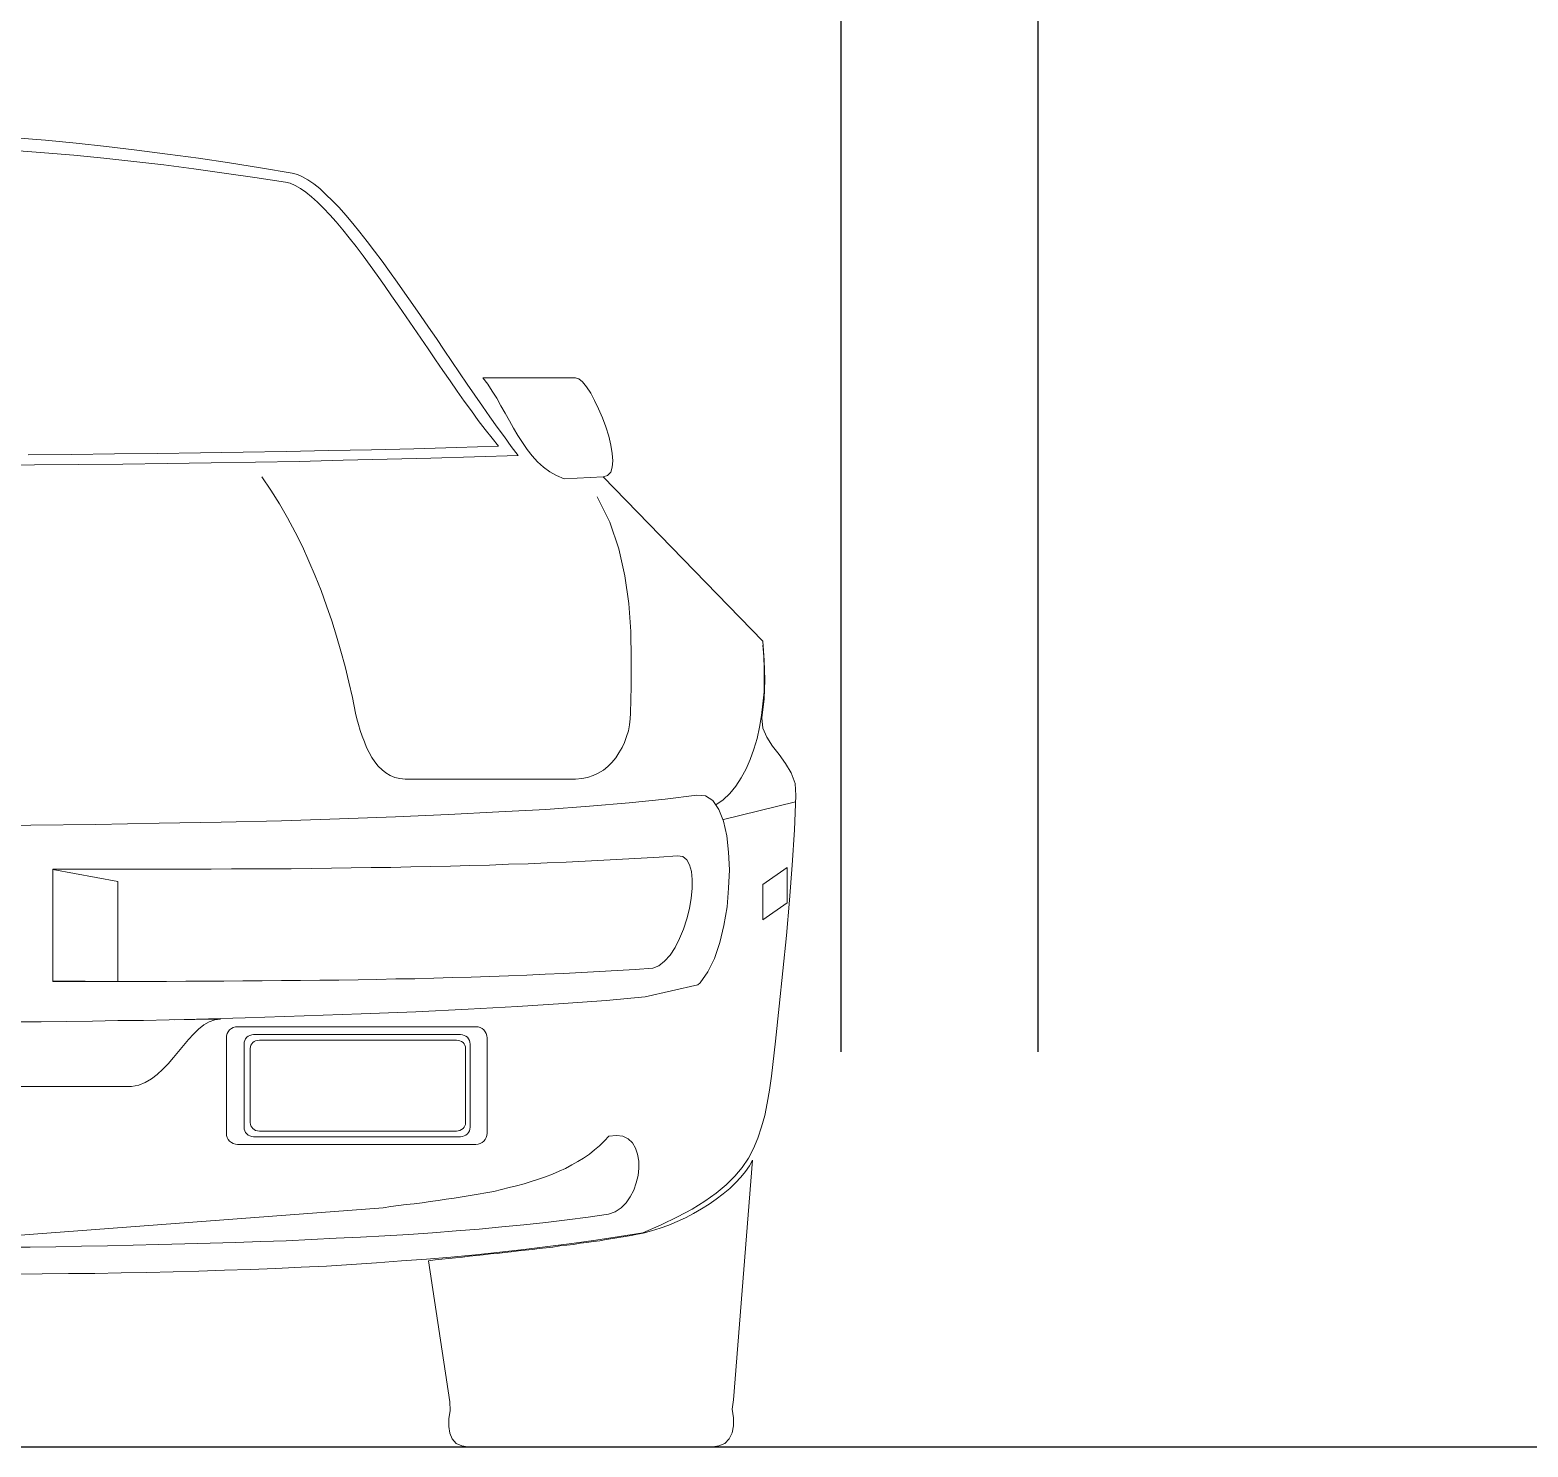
# Model space of a CAD drawing. Header units: millimetres. Extents: x 587797 to 2274247, y 1711 to 439204.
# Drawn here: x 984601 to 986876, y 283670 to 285821 of the extents above; entities that cross this region are included whole.
import ezdxf

# ---------------------------------------------------------------- set-up
doc = ezdxf.new("R2010")
doc.units = ezdxf.units.MM
doc.layers.add('finiture', color=7, linetype='Continuous', lineweight=20)

msp = doc.modelspace()

# ---------------------------------------------------------------- linework, layer by layer
for p, q in [((985832.243, 287119.666), (985832.243, 284269.666)), ((986132.243, 284269.666), (986132.243, 287119.666)), ((1042868.164, 283669.666, 442.155), (971709.651, 283669.666, 442.155))]:
    msp.add_line(p, q)
at = {"layer": 'finiture'}
for p, q in [((984625.218, 285653.381, 442.155), (984579.573, 285656.99, 442.155)), ((984671.289, 285648.983, 442.155), (984625.218, 285653.381, 442.155)), ((984623.217, 285634.562, 442.155), (984578.359, 285637.761, 442.155)), ((984668.074, 285630.558, 442.155), (984623.217, 285634.562, 442.155)), ((984713.341, 285626.145, 442.155), (984668.074, 285630.558, 442.155)), ((984717.344, 285644.176, 442.155), (984671.289, 285648.983, 442.155)), ((984763.4, 285638.565, 442.155), (984717.344, 285644.176, 442.155)), ((984810.259, 285632.56, 442.155), (984763.4, 285638.565, 442.155)), ((984857.117, 285626.145, 442.155), (984810.259, 285632.56, 442.155)), ((984758.986, 285621.338, 442.155), (984713.341, 285626.145, 442.155)), ((984804.647, 285616.137, 442.155), (984758.986, 285621.338, 442.155)), ((984850.308, 285610.131, 442.155), (984804.647, 285616.137, 442.155)), ((984896.364, 285603.716, 442.155), (984850.308, 285610.131, 442.155)), ((984904.37, 285619.336, 442.155), (984857.117, 285626.145, 442.155)), ((984951.639, 285611.329, 442.155), (984904.37, 285619.336, 442.155)), ((984999.696, 285603.322, 442.155), (984951.639, 285611.329, 442.155)), ((984942.829, 285596.907, 442.155), (984896.364, 285603.716, 442.155)), ((984989.278, 285589.704, 442.155), (984942.829, 285596.907, 442.155)), ((984996.481, 285588.097, 442.155), (984989.278, 285589.704, 442.155)), ((985004.094, 285584.897, 442.155), (984996.481, 285588.097, 442.155)), ((985007.309, 285601.321, 442.155), (984999.696, 285603.322, 442.155)), ((985012.1, 285580.09, 442.155), (985004.094, 285584.897, 442.155)), ((985014.906, 285598.121, 442.155), (985007.309, 285601.321, 442.155)), ((985023.323, 285593.314, 442.155), (985014.906, 285598.121, 442.155)), ((985032.133, 285587.309, 442.155), (985023.323, 285593.314, 442.155)), ((985041.338, 285580.09, 442.155), (985032.133, 285587.309, 442.155)), ((985020.123, 285574.479, 442.155), (985012.1, 285580.09, 442.155)), ((985028.934, 285567.67, 442.155), (985020.123, 285574.479, 442.155)), ((985037.744, 285559.663, 442.155), (985028.934, 285567.67, 442.155)), ((985050.558, 285571.279, 442.155), (985041.338, 285580.09, 442.155)), ((985060.567, 285561.665, 442.155), (985050.558, 285571.279, 442.155)), ((985070.576, 285551.262, 442.155), (985060.567, 285561.665, 442.155)), ((985046.949, 285550.458, 442.155), (985037.744, 285559.663, 442.155)), ((985056.564, 285540.45, 442.155), (985046.949, 285550.458, 442.155)), ((985066.178, 285529.637, 442.155), (985056.564, 285540.45, 442.155)), ((985080.994, 285539.646, 442.155), (985070.576, 285551.262, 442.155)), ((985091.412, 285527.226, 442.155), (985080.994, 285539.646, 442.155)), ((985076.187, 285517.611, 442.155), (985066.178, 285529.637, 442.155)), ((985086.195, 285505.207, 442.155), (985076.187, 285517.611, 442.155)), ((985102.225, 285514.018, 442.155), (985091.412, 285527.226, 442.155)), ((985096.614, 285491.983, 442.155), (985086.195, 285505.207, 442.155)), ((985113.431, 285499.99, 442.155), (985102.225, 285514.018, 442.155)), ((985124.653, 285485.174, 442.155), (985113.431, 285499.99, 442.155)), ((985107.032, 285477.971, 442.155), (985096.614, 285491.983, 442.155)), ((985117.844, 285463.549, 442.155), (985107.032, 285477.971, 442.155)), ((985135.86, 285469.949, 442.155), (985124.653, 285485.174, 442.155)), ((985128.657, 285448.734, 442.155), (985117.844, 285463.549, 442.155)), ((985139.469, 285433.114, 442.155), (985128.657, 285448.734, 442.155)), ((985147.476, 285454.329, 442.155), (985135.86, 285469.949, 442.155)), ((985159.092, 285437.921, 442.155), (985147.476, 285454.329, 442.155)), ((985150.281, 285417.494, 442.155), (985139.469, 285433.114, 442.155)), ((985170.708, 285421.498, 442.155), (985159.092, 285437.921, 442.155)), ((985161.488, 285401.465, 442.155), (985150.281, 285417.494, 442.155)), ((985182.719, 285404.27, 442.155), (985170.708, 285421.498, 442.155)), ((985194.335, 285387.453, 442.155), (985182.719, 285404.27, 442.155)), ((985172.71, 285385.451, 442.155), (985161.488, 285401.465, 442.155)), ((985183.522, 285369.028, 442.155), (985172.71, 285385.451, 442.155)), ((985206.345, 285369.831, 442.155), (985194.335, 285387.453, 442.155)), ((985194.729, 285353.014, 442.155), (985183.522, 285369.028, 442.155)), ((985218.371, 285352.604, 442.155), (985206.345, 285369.831, 442.155)), ((985205.951, 285336.59, 442.155), (985194.729, 285353.014, 442.155)), ((985217.158, 285320.167, 442.155), (985205.951, 285336.59, 442.155)), ((985229.987, 285334.983, 442.155), (985218.371, 285352.604, 442.155)), ((985241.998, 285317.771, 442.155), (985229.987, 285334.983, 442.155)), ((985228.38, 285304.153, 442.155), (985217.158, 285320.167, 442.155)), ((985253.614, 285300.15, 442.155), (985241.998, 285317.771, 442.155)), ((985239.192, 285288.124, 442.155), (985228.38, 285304.153, 442.155)), ((985265.23, 285283.317, 442.155), (985253.614, 285300.15, 442.155)), ((985296.469, 285282.922, 442.155), (985288.857, 285292.931, 442.155)), ((985288.857, 285292.931, 442.155), (985429.828, 285292.931, 442.155)), ((985429.828, 285292.931, 442.155), (985434.635, 285291.339, 442.155)), ((985434.635, 285291.339, 442.155), (985440.246, 285286.532, 442.155)), ((985250.005, 285272.504, 442.155), (985239.192, 285288.124, 442.155)), ((985260.817, 285257.294, 442.155), (985250.005, 285272.504, 442.155)), ((985276.831, 285266.499, 442.155), (985265.23, 285283.317, 442.155)), ((985288.447, 285249.681, 442.155), (985276.831, 285266.499, 442.155)), ((985303.278, 285272.504, 442.155), (985296.469, 285282.922, 442.155)), ((985310.087, 285261.692, 442.155), (985303.278, 285272.504, 442.155)), ((985440.246, 285286.532, 442.155), (985446.251, 285279.313, 442.155)), ((985446.251, 285279.313, 442.155), (985452.65, 285269.699, 442.155)), ((985452.65, 285269.699, 442.155), (985458.671, 285258.492, 442.155)), ((985271.629, 285242.478, 442.155), (985260.817, 285257.294, 442.155)), ((985299.669, 285233.668, 442.155), (985288.447, 285249.681, 442.155)), ((985316.487, 285250.485, 442.155), (985310.087, 285261.692, 442.155)), ((985322.901, 285239.263, 442.155), (985316.487, 285250.485, 442.155)), ((985458.671, 285258.492, 442.155), (985464.676, 285245.678, 442.155)), ((985464.676, 285245.678, 442.155), (985470.681, 285232.06, 442.155)), ((985282.048, 285228.057, 442.155), (985271.629, 285242.478, 442.155)), ((985292.45, 285214.439, 442.155), (985282.048, 285228.057, 442.155)), ((985310.481, 285218.048, 442.155), (985299.669, 285233.668, 442.155)), ((985329.301, 285227.647, 442.155), (985322.901, 285239.263, 442.155)), ((985335.716, 285216.44, 442.155), (985329.301, 285227.647, 442.155)), ((985470.681, 285232.06, 442.155), (985475.883, 285218.442, 442.155)), ((985302.869, 285201.215, 442.155), (985292.45, 285214.439, 442.155)), ((985312.877, 285188.811, 442.155), (985302.869, 285201.215, 442.155)), ((985321.688, 285203.217, 442.155), (985310.481, 285218.048, 442.155)), ((985332.106, 285188.401, 442.155), (985321.688, 285203.217, 442.155)), ((985342.115, 285205.218, 442.155), (985335.716, 285216.44, 442.155)), ((985348.924, 285194.406, 442.155), (985342.115, 285205.218, 442.155)), ((985475.883, 285218.442, 442.155), (985480.296, 285204.43, 442.155)), ((985480.296, 285204.43, 442.155), (985483.495, 285190.812, 442.155)), ((984598.786, 285175.996, 442.155), (984664.48, 285176.39, 442.155)), ((984664.48, 285176.39, 442.155), (984729.749, 285177.194, 442.155)), ((984729.749, 285177.194, 442.155), (984795.033, 285177.998, 442.155)), ((984795.033, 285177.998, 442.155), (984860.317, 285178.786, 442.155)), ((984860.317, 285178.786, 442.155), (984925.191, 285180, 442.155)), ((984925.191, 285180, 442.155), (984990.476, 285181.198, 442.155)), ((984990.476, 285181.198, 442.155), (985054.956, 285182.396, 442.155)), ((985054.956, 285182.396, 442.155), (985119.846, 285183.593, 442.155)), ((985119.846, 285183.593, 442.155), (985184.326, 285185.201, 442.155)), ((985184.326, 285185.201, 442.155), (985248.807, 285186.809, 442.155)), ((985248.807, 285186.809, 442.155), (985312.877, 285188.811, 442.155)), ((985276.437, 285172.781, 442.155), (985342.525, 285174.783, 442.155)), ((985342.525, 285174.783, 442.155), (985332.106, 285188.401, 442.155)), ((985356.143, 285184.003, 442.155), (985348.924, 285194.406, 442.155)), ((985363.74, 285174.389, 442.155), (985356.143, 285184.003, 442.155)), ((985483.495, 285190.812, 442.155), (985485.497, 285177.998, 442.155)), ((985485.497, 285177.998, 442.155), (985486.301, 285166.776, 442.155)), ((984541.115, 285159.967, 442.155), (984608.401, 285160.771, 442.155)), ((984608.401, 285160.771, 442.155), (984675.687, 285161.165, 442.155)), ((984675.687, 285161.165, 442.155), (984742.579, 285161.969, 442.155)), ((984742.579, 285161.969, 442.155), (984809.849, 285162.773, 442.155)), ((984809.849, 285162.773, 442.155), (984876.741, 285163.576, 442.155)), ((984876.741, 285163.576, 442.155), (984943.617, 285164.774, 442.155)), ((984943.617, 285164.774, 442.155), (985010.099, 285165.972, 442.155)), ((985010.099, 285165.972, 442.155), (985076.99, 285167.58, 442.155)), ((985076.99, 285167.58, 442.155), (985143.473, 285169.187, 442.155)), ((985143.473, 285169.187, 442.155), (985209.955, 285170.779, 442.155)), ((985209.955, 285170.779, 442.155), (985276.437, 285172.781, 442.155)), ((985372.156, 285165.168, 442.155), (985363.74, 285174.389, 442.155)), ((985380.967, 285157.161, 442.155), (985372.156, 285165.168, 442.155)), ((985390.581, 285149.958, 442.155), (985380.967, 285157.161, 442.155)), ((985485.497, 285157.161, 442.155), (985483.101, 285149.549, 442.155)), ((985486.301, 285166.776, 442.155), (985485.497, 285157.161, 442.155)), ((984953.641, 285142.74, 442.155), (984967.259, 285122.329, 442.155)), ((985401, 285144.347, 442.155), (985390.581, 285149.958, 442.155)), ((985412.206, 285139.54, 442.155), (985401, 285144.347, 442.155)), ((985471.485, 285142.74, 442.155), (985412.206, 285139.54, 442.155)), ((985478.294, 285144.757, 442.155), (985471.485, 285142.74, 442.155)), ((985471.485, 285142.74, 442.155), (985713.787, 284892.841, 442.155)), ((985483.101, 285149.549, 442.155), (985478.294, 285144.757, 442.155)), ((984967.259, 285122.329, 442.155), (984980.467, 285101.492, 442.155)), ((985481.888, 285073.862, 442.155), (985462.675, 285112.304, 442.155)), ((984980.467, 285101.492, 442.155), (984992.477, 285080.277, 442.155)), ((984992.477, 285080.277, 442.155), (985004.094, 285058.636, 442.155)), ((985495.506, 285033.418, 442.155), (985481.888, 285073.862, 442.155)), ((985004.094, 285058.636, 442.155), (985014.906, 285036.617, 442.155)), ((985014.906, 285036.617, 442.155), (985024.93, 285014.583, 442.155)), ((985504.726, 284992.154, 442.155), (985495.506, 285033.418, 442.155)), ((985024.93, 285014.583, 442.155), (985034.529, 284992.154, 442.155)), ((985034.529, 284992.154, 442.155), (985043.34, 284969.726, 442.155)), ((985510.731, 284950.103, 442.155), (985504.726, 284992.154, 442.155)), ((985043.34, 284969.726, 442.155), (985051.756, 284946.903, 442.155)), ((985513.537, 284907.657, 442.155), (985510.731, 284950.103, 442.155)), ((985051.756, 284946.903, 442.155), (985059.763, 284924.08, 442.155)), ((985059.763, 284924.08, 442.155), (985066.982, 284900.848, 442.155)), ((985514.341, 284865.605, 442.155), (985513.537, 284907.657, 442.155)), ((985066.982, 284900.848, 442.155), (985073.381, 284877.615, 442.155)), ((985716.183, 284863.603, 442.155), (985713.787, 284892.841, 442.155)), ((985713.787, 284886.82, 442.155), (985715.379, 284869.609, 442.155)), ((985073.381, 284877.615, 442.155), (985079.796, 284854.383, 442.155)), ((985513.931, 284824.357, 442.155), (985514.341, 284865.605, 442.155)), ((985715.379, 284869.609, 442.155), (985716.183, 284851.987, 442.155)), ((985716.986, 284834.366, 442.155), (985716.183, 284863.603, 442.155)), ((985079.796, 284854.383, 442.155), (985085.391, 284830.756, 442.155)), ((985715.789, 284805.522, 442.155), (985716.986, 284834.366, 442.155)), ((985716.183, 284833.956, 442.155), (985715.789, 284815.941, 442.155)), ((985716.183, 284851.987, 442.155), (985716.183, 284833.956, 442.155)), ((985085.391, 284830.756, 442.155), (985091.002, 284807.524, 442.155)), ((985513.127, 284783.897, 442.155), (985513.931, 284824.357, 442.155)), ((985715.789, 284815.941, 442.155), (985714.181, 284797.909, 442.155)), ((985091.002, 284807.524, 442.155), (985095.81, 284783.897, 442.155)), ((985714.181, 284797.909, 442.155), (985712.179, 284780.288, 442.155)), ((985712.589, 284776.694, 442.155), (985715.789, 284805.522, 442.155)), ((985095.81, 284783.897, 442.155), (985097.811, 284775.087, 442.155)), ((985097.811, 284775.087, 442.155), (985100.223, 284766.276, 442.155)), ((985100.223, 284766.276, 442.155), (985102.619, 284757.465, 442.155)), ((985509.928, 284757.071, 442.155), (985511.535, 284765.882, 442.155)), ((985511.535, 284765.882, 442.155), (985512.733, 284775.087, 442.155)), ((985512.733, 284775.087, 442.155), (985513.127, 284783.897, 442.155)), ((985712.179, 284780.288, 442.155), (985708.98, 284762.667, 442.155)), ((985714.181, 284761.075, 442.155), (985712.589, 284776.694, 442.155)), ((985102.619, 284757.465, 442.155), (985105.818, 284748.655, 442.155)), ((985105.818, 284748.655, 442.155), (985109.034, 284740.238, 442.155)), ((985503.922, 284739.45, 442.155), (985507.122, 284748.261, 442.155)), ((985507.122, 284748.261, 442.155), (985509.928, 284757.071, 442.155)), ((985705.37, 284745.455, 442.155), (985700.563, 284729.032, 442.155)), ((985708.98, 284762.667, 442.155), (985705.37, 284745.455, 442.155)), ((985720.186, 284747.047, 442.155), (985714.181, 284761.075, 442.155)), ((985728.603, 284733.839, 442.155), (985720.186, 284747.047, 442.155)), ((985109.034, 284740.238, 442.155), (985112.233, 284731.837, 442.155)), ((985112.233, 284731.837, 442.155), (985116.237, 284724.224, 442.155)), ((985116.237, 284724.224, 442.155), (985120.65, 284716.612, 442.155)), ((985490.698, 284715.808, 442.155), (985495.506, 284723.421, 442.155)), ((985495.506, 284723.421, 442.155), (985500.313, 284731.427, 442.155)), ((985500.313, 284731.427, 442.155), (985503.922, 284739.45, 442.155)), ((985700.563, 284729.032, 442.155), (985694.968, 284713.412, 442.155)), ((985738.611, 284721.025, 442.155), (985728.603, 284733.839, 442.155)), ((985748.62, 284707.407, 442.155), (985738.611, 284721.025, 442.155)), ((985120.65, 284716.612, 442.155), (985125.047, 284709.803, 442.155)), ((985125.047, 284709.803, 442.155), (985130.249, 284703.403, 442.155)), ((985130.249, 284703.403, 442.155), (985135.86, 284697.792, 442.155)), ((985135.86, 284697.792, 442.155), (985141.865, 284692.985, 442.155)), ((985464.266, 284692.591, 442.155), (985471.879, 284697.398, 442.155)), ((985471.879, 284697.398, 442.155), (985478.688, 284702.994, 442.155)), ((985478.688, 284702.994, 442.155), (985484.693, 284708.999, 442.155)), ((985484.693, 284708.999, 442.155), (985490.698, 284715.808, 442.155)), ((985688.553, 284698.99, 442.155), (985681.35, 284685.372, 442.155)), ((985694.968, 284713.412, 442.155), (985688.553, 284698.99, 442.155)), ((985757.036, 284692.985, 442.155), (985748.62, 284707.407, 442.155)), ((985141.865, 284692.985, 442.155), (985148.28, 284688.982, 442.155)), ((985148.28, 284688.982, 442.155), (985155.483, 284686.176, 442.155)), ((985155.483, 284686.176, 442.155), (985163.096, 284684.568, 442.155)), ((985163.096, 284684.568, 442.155), (985171.102, 284683.78, 442.155)), ((985171.102, 284683.78, 442.155), (985429.828, 284683.78, 442.155)), ((985429.828, 284683.78, 442.155), (985439.048, 284684.568, 442.155)), ((985439.048, 284684.568, 442.155), (985447.859, 284686.176, 442.155)), ((985447.859, 284686.176, 442.155), (985456.26, 284688.982, 442.155)), ((985456.26, 284688.982, 442.155), (985464.266, 284692.591, 442.155)), ((985681.35, 284685.372, 442.155), (985672.933, 284672.968, 442.155)), ((985763.042, 284676.971, 442.155), (985757.036, 284692.985, 442.155)), ((985764.239, 284658.94, 442.155), (985763.042, 284676.971, 442.155)), ((985565.597, 284653.329, 442.155), (985511.141, 284647.734, 442.155)), ((985613.67, 284659.35, 442.155), (985565.597, 284653.329, 442.155)), ((985626.878, 284658.136, 442.155), (985613.67, 284659.35, 442.155)), ((985638.1, 284650.933, 442.155), (985626.878, 284658.136, 442.155)), ((985653.704, 284652.131, 442.155), (985642.498, 284644.518, 442.155)), ((985663.728, 284661.746, 442.155), (985653.704, 284652.131, 442.155)), ((985672.933, 284672.968, 442.155), (985663.728, 284661.746, 442.155)), ((985761.844, 284606.47, 442.155), (985764.239, 284658.94, 442.155)), ((985236.796, 284629.703, 442.155), (985156.287, 284626.109, 442.155)), ((985313.287, 284633.706, 442.155), (985236.796, 284629.703, 442.155)), ((985384.576, 284637.709, 442.155), (985313.287, 284633.706, 442.155)), ((985450.664, 284642.517, 442.155), (985384.576, 284637.709, 442.155)), ((985511.141, 284647.734, 442.155), (985450.664, 284642.517, 442.155)), ((985647.305, 284637.315, 442.155), (985638.1, 284650.933, 442.155)), ((985654.114, 284619.694, 442.155), (985647.305, 284637.315, 442.155)), ((985654.114, 284622.09, 442.155), (985763.451, 284649.326, 442.155)), ((984602.806, 284613.689, 442.155), (984503.083, 284612.885, 442.155)), ((984701.331, 284614.887, 442.155), (984602.806, 284613.689, 442.155)), ((984797.444, 284616.494, 442.155), (984701.331, 284614.887, 442.155)), ((984891.556, 284618.086, 442.155), (984797.444, 284616.494, 442.155)), ((984983.273, 284620.498, 442.155), (984891.556, 284618.086, 442.155)), ((985071.379, 284623.303, 442.155), (984983.273, 284620.498, 442.155)), ((985156.287, 284626.109, 442.155), (985071.379, 284623.303, 442.155)), ((985659.315, 284597.659, 442.155), (985654.114, 284619.694, 442.155)), ((985758.644, 284553.212, 442.155), (985761.844, 284606.47, 442.155)), ((985662.121, 284572.835, 442.155), (985659.315, 284597.659, 442.155)), ((985472.683, 284560.415, 442.155), (985501.117, 284562.023, 442.155)), ((985501.117, 284562.023, 442.155), (985529.157, 284563.63, 442.155)), ((985529.157, 284563.63, 442.155), (985556.786, 284565.222, 442.155)), ((985556.786, 284565.222, 442.155), (985584.416, 284567.224, 442.155)), ((985584.416, 284567.224, 442.155), (985592.439, 284566.026, 442.155)), ((985592.439, 284566.026, 442.155), (985598.444, 284561.219, 442.155)), ((985598.444, 284561.219, 442.155), (985602.842, 284553.606, 442.155)), ((985663.319, 284546.009, 442.155), (985662.121, 284572.835, 442.155)), ((984636.031, 284376.604, 442.155), (984636.031, 284546.797, 442.155)), ((984636.031, 284546.797, 442.155), (984665.678, 284546.797, 442.155)), ((984636.031, 284377.408, 442.155), (984636.031, 284546.403, 442.155)), ((984636.031, 284546.403, 442.155), (984734.556, 284527.978, 442.155)), ((984665.678, 284546.797, 442.155), (984695.72, 284546.797, 442.155)), ((984695.72, 284546.797, 442.155), (984725.745, 284546.797, 442.155)), ((984725.745, 284546.797, 442.155), (984755.787, 284546.797, 442.155)), ((984755.787, 284546.797, 442.155), (984785.828, 284546.797, 442.155)), ((984785.828, 284546.797, 442.155), (984815.87, 284546.797, 442.155)), ((984815.87, 284546.797, 442.155), (984846.305, 284546.797, 442.155)), ((984846.305, 284546.797, 442.155), (984876.741, 284546.797, 442.155)), ((984876.741, 284546.797, 442.155), (984907.176, 284547.207, 442.155)), ((984907.176, 284547.207, 442.155), (984937.217, 284547.207, 442.155)), ((984937.217, 284547.207, 442.155), (984967.653, 284547.601, 442.155)), ((984967.653, 284547.601, 442.155), (984998.088, 284547.601, 442.155)), ((984998.088, 284547.601, 442.155), (985028.524, 284548.011, 442.155)), ((985028.524, 284548.011, 442.155), (985058.959, 284548.405, 442.155)), ((985058.959, 284548.405, 442.155), (985089.001, 284548.799, 442.155)), ((985089.001, 284548.799, 442.155), (985119.436, 284549.209, 442.155)), ((985119.436, 284549.209, 442.155), (985149.478, 284549.603, 442.155)), ((985149.478, 284549.603, 442.155), (985179.519, 284550.406, 442.155)), ((985179.519, 284550.406, 442.155), (985209.561, 284550.816, 442.155)), ((985209.561, 284550.816, 442.155), (985239.586, 284551.604, 442.155)), ((985239.586, 284551.604, 442.155), (985269.234, 284552.408, 442.155)), ((985269.234, 284552.408, 442.155), (985298.865, 284553.212, 442.155)), ((985298.865, 284553.212, 442.155), (985328.103, 284554.41, 442.155)), ((985328.103, 284554.41, 442.155), (985357.734, 284555.214, 442.155)), ((985357.734, 284555.214, 442.155), (985386.578, 284556.412, 442.155)), ((985386.578, 284556.412, 442.155), (985415.406, 284557.61, 442.155)), ((985415.406, 284557.61, 442.155), (985444.249, 284559.217, 442.155)), ((985444.249, 284559.217, 442.155), (985472.683, 284560.415, 442.155)), ((985602.842, 284553.606, 442.155), (985605.647, 284543.598, 442.155)), ((985605.647, 284543.598, 442.155), (985606.845, 284531.177, 442.155)), ((985662.121, 284517.969, 442.155), (985663.319, 284546.009, 442.155)), ((985751.031, 284549.209, 442.155), (985713.787, 284523.58, 442.155)), ((985751.031, 284495.556, 442.155), (985751.031, 284549.209, 442.155)), ((985754.641, 284499.954, 442.155), (985758.644, 284553.212, 442.155)), ((984734.556, 284527.978, 442.155), (984734.556, 284376.21, 442.155)), ((985606.845, 284517.56, 442.155), (985605.253, 284502.759, 442.155)), ((985606.845, 284531.177, 442.155), (985606.845, 284517.56, 442.155)), ((985659.725, 284489.551, 442.155), (985662.121, 284517.969, 442.155)), ((985713.787, 284523.58, 442.155), (985713.787, 284469.928, 442.155)), ((985605.253, 284502.759, 442.155), (985602.448, 284487.14, 442.155)), ((985713.787, 284469.928, 442.155), (985751.031, 284495.556, 442.155)), ((985749.833, 284446.286, 442.155), (985754.641, 284499.954, 442.155)), ((985598.444, 284471.52, 442.155), (985593.637, 284455.901, 442.155)), ((985602.448, 284487.14, 442.155), (985598.444, 284471.52, 442.155)), ((985654.918, 284461.512, 442.155), (985659.725, 284489.551, 442.155)), ((985593.637, 284455.901, 442.155), (985587.632, 284441.494, 442.155)), ((985648.503, 284435.474, 442.155), (985654.918, 284461.512, 442.155)), ((985580.823, 284427.877, 442.155), (985573.21, 284416.26, 442.155)), ((985587.632, 284441.494, 442.155), (985580.823, 284427.877, 442.155)), ((985640.496, 284411.453, 442.155), (985648.503, 284435.474, 442.155)), ((985744.616, 284392.634, 442.155), (985749.833, 284446.286, 442.155)), ((985564.793, 284407.04, 442.155), (985555.983, 284400.231, 442.155)), ((985573.21, 284416.26, 442.155), (985564.793, 284407.04, 442.155)), ((985630.487, 284391.026, 442.155), (985640.496, 284411.453, 442.155)), ((985099.419, 284379.016, 442.155), (985070.182, 284378.606, 442.155)), ((985128.247, 284379.41, 442.155), (985099.419, 284379.016, 442.155)), ((985157.09, 284380.214, 442.155), (985128.247, 284379.41, 442.155)), ((985185.524, 284380.608, 442.155), (985157.09, 284380.214, 442.155)), ((985214.368, 284381.412, 442.155), (985185.524, 284380.608, 442.155)), ((985242.802, 284382.215, 442.155), (985214.368, 284381.412, 442.155)), ((985271.235, 284383.019, 442.155), (985242.802, 284382.215, 442.155)), ((985299.669, 284384.217, 442.155), (985271.235, 284383.019, 442.155)), ((985327.709, 284385.021, 442.155), (985299.669, 284384.217, 442.155)), ((985355.733, 284386.219, 442.155), (985327.709, 284385.021, 442.155)), ((985383.772, 284387.417, 442.155), (985355.733, 284386.219, 442.155)), ((985411.402, 284388.615, 442.155), (985383.772, 284387.417, 442.155)), ((985438.638, 284389.828, 442.155), (985411.402, 284388.615, 442.155)), ((985466.268, 284391.42, 442.155), (985438.638, 284389.828, 442.155)), ((985493.11, 284393.028, 442.155), (985466.268, 284391.42, 442.155)), ((985519.936, 284394.636, 442.155), (985493.11, 284393.028, 442.155)), ((985546.778, 284396.637, 442.155), (985519.936, 284394.636, 442.155)), ((985555.983, 284400.231, 442.155), (985546.778, 284396.637, 442.155)), ((985618.871, 284374.603, 442.155), (985630.487, 284391.026, 442.155)), ((985739.021, 284338.966, 442.155), (985744.616, 284392.634, 442.155)), ((984734.556, 284376.21, 442.155), (984636.031, 284377.408, 442.155)), ((984664.48, 284376.604, 442.155), (984636.031, 284376.604, 442.155)), ((984693.308, 284376.604, 442.155), (984664.48, 284376.604, 442.155)), ((984722.152, 284376.604, 442.155), (984693.308, 284376.604, 442.155)), ((984750.979, 284376.604, 442.155), (984722.152, 284376.604, 442.155)), ((984779.823, 284376.604, 442.155), (984750.979, 284376.604, 442.155)), ((984808.651, 284376.604, 442.155), (984779.823, 284376.604, 442.155)), ((984837.888, 284377.014, 442.155), (984808.651, 284376.604, 442.155)), ((984866.732, 284377.014, 442.155), (984837.888, 284377.014, 442.155)), ((984895.97, 284377.014, 442.155), (984866.732, 284377.014, 442.155)), ((984924.797, 284377.408, 442.155), (984895.97, 284377.014, 442.155)), ((984954.035, 284377.408, 442.155), (984924.797, 284377.408, 442.155)), ((984983.273, 284377.802, 442.155), (984954.035, 284377.408, 442.155)), ((985012.1, 284377.802, 442.155), (984983.273, 284377.802, 442.155)), ((985041.338, 284378.212, 442.155), (985012.1, 284377.802, 442.155)), ((985070.182, 284378.606, 442.155), (985041.338, 284378.212, 442.155)), ((985535.556, 284352.978, 442.155), (985615.262, 284371.403, 442.155)), ((985615.262, 284371.403, 442.155), (985618.871, 284374.603, 442.155)), ((985615.262, 284371.403, 442.155), (985615.262, 284371.403, 442.155)), ((985187.132, 284330.549, 442.155), (985266.428, 284334.553, 442.155)), ((985266.428, 284334.553, 442.155), (985341.311, 284338.556, 442.155)), ((985341.311, 284338.556, 442.155), (985411.402, 284342.969, 442.155)), ((985411.402, 284342.969, 442.155), (985476.292, 284347.777, 442.155)), ((985476.292, 284347.777, 442.155), (985535.556, 284352.978, 442.155)), ((985733, 284285.692, 442.155), (985739.021, 284338.966, 442.155)), ((984579.573, 284314.93, 442.155), (984618.409, 284315.324, 442.155)), ((984618.409, 284315.324, 442.155), (984657.262, 284315.733, 442.155)), ((984657.262, 284315.733, 442.155), (984696.114, 284316.127, 442.155)), ((984696.114, 284316.127, 442.155), (984734.966, 284316.931, 442.155)), ((984734.966, 284316.931, 442.155), (984773.818, 284317.325, 442.155)), ((984773.818, 284317.325, 442.155), (984812.654, 284318.129, 442.155)), ((984812.654, 284318.129, 442.155), (984851.9, 284318.539, 442.155)), ((984820.267, 284318.129, 442.155), (984835.493, 284318.539, 442.155)), ((984835.493, 284318.539, 442.155), (984927.997, 284321.345, 442.155)), ((984851.9, 284318.539, 442.155), (984890.753, 284319.343, 442.155)), ((984865.124, 284310.532, 442.155), (984857.511, 284304.117, 442.155)), ((984873.541, 284315.324, 442.155), (984865.124, 284310.532, 442.155)), ((984881.942, 284318.129, 442.155), (984873.541, 284315.324, 442.155)), ((984890.753, 284319.343, 442.155), (984881.942, 284318.129, 442.155)), ((984927.997, 284321.345, 442.155), (985017.711, 284324.134, 442.155)), ((985017.711, 284324.134, 442.155), (985104.226, 284327.35, 442.155)), ((985104.226, 284327.35, 442.155), (985187.132, 284330.549, 442.155)), ((984842.302, 284288.498, 442.155), (984834.689, 284279.293, 442.155)), ((984849.899, 284296.504, 442.155), (984842.302, 284288.498, 442.155)), ((984857.511, 284304.117, 442.155), (984849.899, 284296.504, 442.155)), ((984899.563, 284290.893, 442.155), (984899.973, 284294.109, 442.155)), ((984899.563, 284145.919, 442.155), (984899.563, 284290.893, 442.155)), ((984899.973, 284294.109, 442.155), (984900.761, 284297.308, 442.155)), ((984900.761, 284297.308, 442.155), (984902.369, 284300.114, 442.155)), ((984902.369, 284300.114, 442.155), (984904.37, 284302.919, 442.155)), ((984904.37, 284302.919, 442.155), (984907.176, 284304.921, 442.155)), ((984907.176, 284304.921, 442.155), (984909.982, 284306.513, 442.155)), ((984909.982, 284306.513, 442.155), (984913.181, 284307.317, 442.155)), ((984913.181, 284307.317, 442.155), (984916.381, 284307.727, 442.155)), ((984916.381, 284307.727, 442.155), (985278.438, 284307.727, 442.155)), ((984927.603, 284286.89, 442.155), (984928.801, 284289.301, 442.155)), ((984928.801, 284289.301, 442.155), (984930.803, 284291.697, 442.155)), ((984930.803, 284291.697, 442.155), (984932.804, 284293.305, 442.155)), ((984932.804, 284293.305, 442.155), (984935.216, 284294.503, 442.155)), ((984935.216, 284294.503, 442.155), (984938.021, 284295.307, 442.155)), ((984938.021, 284295.307, 442.155), (984940.811, 284295.701, 442.155)), ((984940.811, 284295.701, 442.155), (985255.206, 284295.701, 442.155)), ((985255.206, 284295.701, 442.155), (985258.011, 284295.307, 442.155)), ((985258.011, 284295.307, 442.155), (985260.817, 284294.503, 442.155)), ((985260.817, 284294.503, 442.155), (985263.228, 284293.305, 442.155)), ((985263.228, 284293.305, 442.155), (985265.624, 284291.697, 442.155)), ((985265.624, 284291.697, 442.155), (985267.232, 284289.301, 442.155)), ((985267.232, 284289.301, 442.155), (985268.43, 284286.89, 442.155)), ((985278.438, 284307.727, 442.155), (985281.638, 284307.317, 442.155)), ((985281.638, 284307.317, 442.155), (985284.853, 284306.513, 442.155)), ((985284.853, 284306.513, 442.155), (985287.659, 284304.921, 442.155)), ((985287.659, 284304.921, 442.155), (985290.449, 284302.919, 442.155)), ((985290.449, 284302.919, 442.155), (985292.45, 284300.114, 442.155)), ((985292.45, 284300.114, 442.155), (985294.058, 284297.308, 442.155)), ((985294.058, 284297.308, 442.155), (985294.862, 284294.109, 442.155)), ((985294.862, 284294.109, 442.155), (985295.256, 284290.893, 442.155)), ((985295.256, 284290.893, 442.155), (985295.256, 284145.919, 442.155)), ((984827.076, 284270.072, 442.155), (984819.463, 284260.868, 442.155)), ((984834.689, 284279.293, 442.155), (984827.076, 284270.072, 442.155)), ((984926.405, 284281.295, 442.155), (984926.799, 284284.084, 442.155)), ((984926.405, 284155.124, 442.155), (984926.405, 284281.295, 442.155)), ((984926.799, 284284.084, 442.155), (984927.603, 284286.89, 442.155)), ((984935.61, 284274.486, 442.155), (984936.02, 284277.275, 442.155)), ((984935.61, 284162.342, 442.155), (984935.61, 284274.486, 442.155)), ((984936.02, 284277.275, 442.155), (984936.808, 284279.687, 442.155)), ((984936.808, 284279.687, 442.155), (984938.021, 284281.689, 442.155)), ((984938.021, 284281.689, 442.155), (984939.613, 284283.69, 442.155)), ((984939.613, 284283.69, 442.155), (984941.615, 284285.298, 442.155)), ((984941.615, 284285.298, 442.155), (984944.026, 284286.496, 442.155)), ((984944.026, 284286.496, 442.155), (984946.832, 284286.89, 442.155)), ((984946.832, 284286.89, 442.155), (984949.638, 284287.3, 442.155)), ((984949.638, 284287.3, 442.155), (985248.807, 284287.3, 442.155)), ((985248.807, 284287.3, 442.155), (985251.612, 284286.89, 442.155)), ((985251.612, 284286.89, 442.155), (985254.008, 284286.496, 442.155)), ((985254.008, 284286.496, 442.155), (985256.419, 284285.298, 442.155)), ((985256.419, 284285.298, 442.155), (985258.815, 284283.69, 442.155)), ((985258.815, 284283.69, 442.155), (985260.423, 284281.689, 442.155)), ((985260.423, 284281.689, 442.155), (985261.621, 284279.687, 442.155)), ((985261.621, 284279.687, 442.155), (985262.425, 284277.275, 442.155)), ((985262.425, 284277.275, 442.155), (985262.819, 284274.486, 442.155)), ((985262.819, 284274.486, 442.155), (985262.819, 284162.342, 442.155)), ((985268.43, 284286.89, 442.155), (985269.234, 284284.084, 442.155)), ((985269.234, 284284.084, 442.155), (985269.628, 284281.295, 442.155)), ((985269.628, 284281.295, 442.155), (985269.628, 284155.124, 442.155)), ((985726.995, 284232.434, 442.155), (985733, 284285.692, 442.155)), ((984803.04, 284243.246, 442.155), (984794.639, 284235.224, 442.155)), ((984811.456, 284251.647, 442.155), (984803.04, 284243.246, 442.155)), ((984819.463, 284260.868, 442.155), (984811.456, 284251.647, 442.155)), ((984776.214, 284223.213, 442.155), (984766.599, 284219.21, 442.155)), ((984785.828, 284228.415, 442.155), (984776.214, 284223.213, 442.155)), ((984794.639, 284235.224, 442.155), (984785.828, 284228.415, 442.155)), ((985724.189, 284211.203, 442.155), (985726.995, 284232.434, 442.155)), ((984755.787, 284217.208, 442.155), (983792.207, 284216.404, 442.155)), ((984766.599, 284219.21, 442.155), (984755.787, 284217.208, 442.155)), ((985720.596, 284191.58, 442.155), (985724.189, 284211.203, 442.155)), ((985716.986, 284172.745, 442.155), (985720.596, 284191.58, 442.155)), ((984926.799, 284152.334, 442.155), (984926.405, 284155.124, 442.155)), ((984927.603, 284149.528, 442.155), (984926.799, 284152.334, 442.155)), ((984936.02, 284159.537, 442.155), (984935.61, 284162.342, 442.155)), ((984936.808, 284157.125, 442.155), (984936.02, 284159.537, 442.155)), ((984938.021, 284155.124, 442.155), (984936.808, 284157.125, 442.155)), ((984939.613, 284153.122, 442.155), (984938.021, 284155.124, 442.155)), ((984941.615, 284151.53, 442.155), (984939.613, 284153.122, 442.155)), ((984944.026, 284150.332, 442.155), (984941.615, 284151.53, 442.155)), ((985256.419, 284151.53, 442.155), (985254.008, 284150.332, 442.155)), ((985258.815, 284153.122, 442.155), (985256.419, 284151.53, 442.155)), ((985260.423, 284155.124, 442.155), (985258.815, 284153.122, 442.155)), ((985261.621, 284157.125, 442.155), (985260.423, 284155.124, 442.155)), ((985262.425, 284159.537, 442.155), (985261.621, 284157.125, 442.155)), ((985262.819, 284162.342, 442.155), (985262.425, 284159.537, 442.155)), ((985269.234, 284152.334, 442.155), (985268.43, 284149.528, 442.155)), ((985269.628, 284155.124, 442.155), (985269.234, 284152.334, 442.155)), ((985706.568, 284138.716, 442.155), (985712.179, 284155.533, 442.155)), ((985712.179, 284155.533, 442.155), (985716.986, 284172.745, 442.155)), ((984899.973, 284142.719, 442.155), (984899.563, 284145.919, 442.155)), ((984900.761, 284139.504, 442.155), (984899.973, 284142.719, 442.155)), ((984902.369, 284136.714, 442.155), (984900.761, 284139.504, 442.155)), ((984904.37, 284133.909, 442.155), (984902.369, 284136.714, 442.155)), ((984907.176, 284131.907, 442.155), (984904.37, 284133.909, 442.155)), ((984909.982, 284130.299, 442.155), (984907.176, 284131.907, 442.155)), ((984913.181, 284129.495, 442.155), (984909.982, 284130.299, 442.155)), ((984916.381, 284129.101, 442.155), (984913.181, 284129.495, 442.155)), ((985278.438, 284129.101, 442.155), (984916.381, 284129.101, 442.155)), ((984928.801, 284147.117, 442.155), (984927.603, 284149.528, 442.155)), ((984930.803, 284145.115, 442.155), (984928.801, 284147.117, 442.155)), ((984932.804, 284143.113, 442.155), (984930.803, 284145.115, 442.155)), ((984935.216, 284141.916, 442.155), (984932.804, 284143.113, 442.155)), ((984938.021, 284141.112, 442.155), (984935.216, 284141.916, 442.155)), ((984940.811, 284140.718, 442.155), (984938.021, 284141.112, 442.155)), ((985255.206, 284140.718, 442.155), (984940.811, 284140.718, 442.155)), ((984946.832, 284149.528, 442.155), (984944.026, 284150.332, 442.155)), ((984949.638, 284149.119, 442.155), (984946.832, 284149.528, 442.155)), ((985248.807, 284149.119, 442.155), (984949.638, 284149.119, 442.155)), ((985251.612, 284149.528, 442.155), (985248.807, 284149.119, 442.155)), ((985254.008, 284150.332, 442.155), (985251.612, 284149.528, 442.155)), ((985258.011, 284141.112, 442.155), (985255.206, 284140.718, 442.155)), ((985260.817, 284141.916, 442.155), (985258.011, 284141.112, 442.155)), ((985263.228, 284143.113, 442.155), (985260.817, 284141.916, 442.155)), ((985265.624, 284145.115, 442.155), (985263.228, 284143.113, 442.155)), ((985267.232, 284147.117, 442.155), (985265.624, 284145.115, 442.155)), ((985268.43, 284149.528, 442.155), (985267.232, 284147.117, 442.155)), ((985281.638, 284129.495, 442.155), (985278.438, 284129.101, 442.155)), ((985284.853, 284130.299, 442.155), (985281.638, 284129.495, 442.155)), ((985287.659, 284131.907, 442.155), (985284.853, 284130.299, 442.155)), ((985290.449, 284133.909, 442.155), (985287.659, 284131.907, 442.155)), ((985292.45, 284136.714, 442.155), (985290.449, 284133.909, 442.155)), ((985294.058, 284139.504, 442.155), (985292.45, 284136.714, 442.155)), ((985294.862, 284142.719, 442.155), (985294.058, 284139.504, 442.155)), ((985295.256, 284145.919, 442.155), (985294.862, 284142.719, 442.155)), ((985473.487, 284134.303, 442.155), (985466.268, 284127.1, 442.155)), ((985480.296, 284141.506, 442.155), (985473.487, 284134.303, 442.155)), ((985491.912, 284142.719, 442.155), (985480.296, 284141.506, 442.155)), ((985501.511, 284141.506, 442.155), (985491.912, 284142.719, 442.155)), ((985509.533, 284137.502, 442.155), (985501.511, 284141.506, 442.155)), ((985515.933, 284131.497, 442.155), (985509.533, 284137.502, 442.155)), ((985520.74, 284123.49, 442.155), (985515.933, 284131.497, 442.155)), ((985699.759, 284123.096, 442.155), (985706.568, 284138.716, 442.155)), ((985441.838, 284108.265, 442.155), (985433.027, 284103.063, 442.155)), ((985450.649, 284114.286, 442.155), (985441.838, 284108.265, 442.155)), ((985458.671, 284120.685, 442.155), (985450.649, 284114.286, 442.155)), ((985466.268, 284127.1, 442.155), (985458.671, 284120.685, 442.155)), ((985523.94, 284114.286, 442.155), (985520.74, 284123.49, 442.155)), ((985525.547, 284103.867, 442.155), (985523.94, 284114.286, 442.155)), ((985682.548, 284094.253, 442.155), (985692.162, 284108.265, 442.155)), ((985692.162, 284108.265, 442.155), (985699.759, 284123.096, 442.155)), ((985394.585, 284083.834, 442.155), (985384.166, 284079.831, 442.155)), ((985404.593, 284088.248, 442.155), (985394.585, 284083.834, 442.155)), ((985414.618, 284092.645, 442.155), (985404.593, 284088.248, 442.155)), ((985423.822, 284097.862, 442.155), (985414.618, 284092.645, 442.155)), ((985433.027, 284103.063, 442.155), (985423.822, 284097.862, 442.155)), ((985524.743, 284081.833, 442.155), (985525.941, 284093.055, 442.155)), ((985525.941, 284093.055, 442.155), (985525.547, 284103.867, 442.155)), ((985698.545, 284105.065, 442.155), (985669.521, 283741.365, 442.155)), ((985671.325, 284080.635, 442.155), (985682.548, 284094.253, 442.155)), ((985680.53, 284079.437, 442.155), (985687.733, 284087.854, 442.155)), ((985687.733, 284087.854, 442.155), (985693.738, 284096.664, 442.155)), ((985693.738, 284096.664, 442.155), (985698.545, 284105.065, 442.155)), ((985317.29, 284060.618, 442.155), (985305.674, 284057.812, 442.155)), ((985328.907, 284063.423, 442.155), (985317.29, 284060.618, 442.155)), ((985340.113, 284066.213, 442.155), (985328.907, 284063.423, 442.155)), ((985351.729, 284069.019, 442.155), (985340.113, 284066.213, 442.155)), ((985362.542, 284072.628, 442.155), (985351.729, 284069.019, 442.155)), ((985373.354, 284076.237, 442.155), (985362.542, 284072.628, 442.155)), ((985384.166, 284079.831, 442.155), (985373.354, 284076.237, 442.155)), ((985518.344, 284059.404, 442.155), (985521.938, 284070.626, 442.155)), ((985521.938, 284070.626, 442.155), (985524.743, 284081.833, 442.155)), ((985643.301, 284055.007, 442.155), (985658.511, 284067.821, 442.155)), ((985653.688, 284054.203, 442.155), (985663.713, 284062.21, 442.155)), ((985658.511, 284067.821, 442.155), (985671.325, 284080.635, 442.155)), ((985663.713, 284062.21, 442.155), (985672.523, 284070.626, 442.155)), ((985672.523, 284070.626, 442.155), (985680.53, 284079.437, 442.155)), ((985172.71, 284037.779, 442.155), (985160.7, 284036.187, 442.155)), ((985184.72, 284038.993, 442.155), (985172.71, 284037.779, 442.155)), ((985196.731, 284040.585, 442.155), (985184.72, 284038.993, 442.155)), ((985208.757, 284042.192, 442.155), (985196.731, 284040.585, 442.155)), ((985221.161, 284043.784, 442.155), (985208.757, 284042.192, 442.155)), ((985233.187, 284045.786, 442.155), (985221.161, 284043.784, 442.155)), ((985245.197, 284047.394, 442.155), (985233.187, 284045.786, 442.155)), ((985257.617, 284049.395, 442.155), (985245.197, 284047.394, 442.155)), ((985269.628, 284051.397, 442.155), (985257.617, 284049.395, 442.155)), ((985281.638, 284053.399, 442.155), (985269.628, 284051.397, 442.155)), ((985293.664, 284055.401, 442.155), (985281.638, 284053.399, 442.155)), ((985305.674, 284057.812, 442.155), (985293.664, 284055.401, 442.155)), ((985498.721, 284032.578, 442.155), (985506.318, 284040.191, 442.155)), ((985506.318, 284040.191, 442.155), (985512.733, 284049.395, 442.155)), ((985512.733, 284049.395, 442.155), (985518.344, 284059.404, 442.155)), ((985606.845, 284030.97, 442.155), (985626.074, 284042.996, 442.155)), ((985620.857, 284031.38, 442.155), (985632.473, 284038.583, 442.155)), ((985626.074, 284042.996, 442.155), (985643.301, 284055.007, 442.155)), ((985632.473, 284038.583, 442.155), (985643.286, 284046.196, 442.155)), ((985643.286, 284046.196, 442.155), (985653.688, 284054.203, 442.155)), ((985137.467, 284032.972, 442.155), (984295.614, 283969.296, 442.155)), ((985149.084, 284034.58, 442.155), (985137.467, 284032.972, 442.155)), ((985160.7, 284036.187, 442.155), (985149.084, 284034.58, 442.155)), ((985417.013, 284014.563, 442.155), (985449.057, 284018.566, 442.155)), ((985449.057, 284018.566, 442.155), (985479.886, 284022.963, 442.155)), ((985479.886, 284022.963, 442.155), (985489.91, 284026.573, 442.155)), ((985489.91, 284026.573, 442.155), (985498.721, 284032.578, 442.155)), ((985559.592, 284006.95, 442.155), (985584.416, 284018.96, 442.155)), ((985584.007, 284012.151, 442.155), (985596.427, 284017.762, 442.155)), ((985584.416, 284018.96, 442.155), (985606.845, 284030.97, 442.155)), ((985596.427, 284017.762, 442.155), (985608.831, 284024.161, 442.155)), ((985608.831, 284024.161, 442.155), (985620.857, 284031.38, 442.155)), ((985140.273, 283990.526, 442.155), (985176.714, 283992.528, 442.155)), ((985176.714, 283992.528, 442.155), (985212.76, 283994.924, 442.155)), ((985212.76, 283994.924, 442.155), (985248.397, 283997.729, 442.155)), ((985248.397, 283997.729, 442.155), (985283.246, 284000.535, 442.155)), ((985283.246, 284000.535, 442.155), (985317.684, 284003.734, 442.155)), ((985317.684, 284003.734, 442.155), (985351.335, 284006.95, 442.155)), ((985351.335, 284006.95, 442.155), (985384.576, 284010.543, 442.155)), ((985384.576, 284010.543, 442.155), (985417.013, 284014.563, 442.155)), ((985496.31, 283989.328, 442.155), (985531.962, 283994.924, 442.155)), ((985514.325, 283990.92, 442.155), (985523.53, 283992.922, 442.155)), ((985523.53, 283992.922, 442.155), (985532.34, 283994.53, 442.155)), ((985531.962, 283994.924, 442.155), (985559.592, 284006.95, 442.155)), ((985532.34, 283994.53, 442.155), (985545.154, 283997.729, 442.155)), ((985545.154, 283997.729, 442.155), (985557.969, 284001.733, 442.155)), ((985557.969, 284001.733, 442.155), (985571.193, 284006.54, 442.155)), ((985571.193, 284006.54, 442.155), (985584.007, 284012.151, 442.155)), ((984562.74, 283972.905, 442.155), (984601.592, 283973.299, 442.155)), ((984601.592, 283973.299, 442.155), (984640.838, 283973.709, 442.155)), ((984640.838, 283973.709, 442.155), (984679.69, 283974.513, 442.155)), ((984679.69, 283974.513, 442.155), (984718.936, 283975.301, 442.155)), ((984718.936, 283975.301, 442.155), (984758.198, 283976.104, 442.155)), ((984758.198, 283976.104, 442.155), (984797.035, 283976.908, 442.155)), ((984797.035, 283976.908, 442.155), (984836.281, 283978.106, 442.155)), ((984836.281, 283978.106, 442.155), (984875.133, 283978.91, 442.155)), ((984875.133, 283978.91, 442.155), (984913.591, 283980.108, 442.155)), ((984913.591, 283980.108, 442.155), (984952.033, 283981.716, 442.155)), ((984952.033, 283981.716, 442.155), (984990.476, 283982.913, 442.155)), ((984990.476, 283982.913, 442.155), (985028.524, 283984.521, 442.155)), ((985028.524, 283984.521, 442.155), (985066.178, 283986.523, 442.155)), ((985066.178, 283986.523, 442.155), (985103.423, 283988.115, 442.155)), ((985103.423, 283988.115, 442.155), (985140.273, 283990.526, 442.155)), ((985314.485, 283965.292, 442.155), (985351.335, 283969.705, 442.155)), ((985351.335, 283969.705, 442.155), (985387.776, 283974.103, 442.155)), ((985353.321, 283968.492, 442.155), (985364.134, 283969.705, 442.155)), ((985364.134, 283969.705, 442.155), (985374.536, 283970.903, 442.155)), ((985374.536, 283970.903, 442.155), (985384.955, 283972.101, 442.155)), ((985384.955, 283972.101, 442.155), (985395.373, 283973.299, 442.155)), ((985387.776, 283974.103, 442.155), (985424.216, 283978.516, 442.155)), ((985395.373, 283973.299, 442.155), (985405.775, 283974.907, 442.155)), ((985405.775, 283974.907, 442.155), (985416.194, 283976.104, 442.155)), ((985416.194, 283976.104, 442.155), (985426.612, 283977.302, 442.155)), ((985424.216, 283978.516, 442.155), (985460.263, 283983.717, 442.155)), ((985426.612, 283977.302, 442.155), (985436.621, 283978.91, 442.155)), ((985436.621, 283978.91, 442.155), (985446.629, 283980.108, 442.155)), ((985446.629, 283980.108, 442.155), (985456.654, 283981.716, 442.155)), ((985456.654, 283981.716, 442.155), (985466.662, 283982.913, 442.155)), ((985460.263, 283983.717, 442.155), (985496.31, 283989.328, 442.155)), ((985466.662, 283982.913, 442.155), (985476.277, 283984.521, 442.155)), ((985476.277, 283984.521, 442.155), (985486.285, 283986.113, 442.155)), ((985486.285, 283986.113, 442.155), (985495.49, 283987.721, 442.155)), ((985495.49, 283987.721, 442.155), (985505.105, 283989.328, 442.155)), ((985505.105, 283989.328, 442.155), (985514.325, 283990.92, 442.155)), ((985051.362, 283944.471, 442.155), (985089.411, 283946.867, 442.155)), ((985089.411, 283946.867, 442.155), (985127.459, 283949.278, 442.155)), ((985127.459, 283949.278, 442.155), (985165.491, 283952.084, 442.155)), ((985165.491, 283952.084, 442.155), (985203.146, 283954.874, 442.155)), ((985203.146, 283954.874, 442.155), (985240.39, 283958.089, 442.155)), ((985206.329, 283952.478, 442.155), (985216.748, 283953.676, 442.155)), ((985238.956, 283738.15, 442.155), (985206.329, 283952.478, 442.155)), ((985216.748, 283953.676, 442.155), (985226.756, 283954.874, 442.155)), ((985226.756, 283954.874, 442.155), (985237.175, 283956.087, 442.155)), ((985237.175, 283956.087, 442.155), (985247.593, 283956.875, 442.155)), ((985240.39, 283958.089, 442.155), (985277.634, 283961.683, 442.155)), ((985247.593, 283956.875, 442.155), (985257.996, 283958.089, 442.155)), ((985257.996, 283958.089, 442.155), (985268.808, 283959.287, 442.155)), ((985268.808, 283959.287, 442.155), (985279.226, 283960.485, 442.155)), ((985277.634, 283961.683, 442.155), (985314.485, 283965.292, 442.155)), ((985279.226, 283960.485, 442.155), (985289.645, 283961.683, 442.155)), ((985289.645, 283961.683, 442.155), (985300.457, 283962.896, 442.155)), ((985300.457, 283962.896, 442.155), (985310.86, 283963.684, 442.155)), ((985310.86, 283963.684, 442.155), (985321.672, 283964.898, 442.155)), ((985321.672, 283964.898, 442.155), (985332.09, 283966.096, 442.155)), ((985332.09, 283966.096, 442.155), (985342.903, 283967.294, 442.155)), ((985342.903, 283967.294, 442.155), (985353.321, 283968.492, 442.155)), ((984579.967, 283932.051, 442.155), (984620.017, 283932.445, 442.155)), ((984620.017, 283932.445, 442.155), (984660.067, 283932.855, 442.155)), ((984660.067, 283932.855, 442.155), (984699.723, 283933.249, 442.155)), ((984699.723, 283933.249, 442.155), (984739.773, 283934.053, 442.155)), ((984739.773, 283934.053, 442.155), (984779.019, 283934.857, 442.155)), ((984779.019, 283934.857, 442.155), (984818.659, 283935.66, 442.155)), ((984818.659, 283935.66, 442.155), (984857.921, 283936.464, 442.155)), ((984857.921, 283936.464, 442.155), (984896.758, 283938.056, 442.155)), ((984896.758, 283938.056, 442.155), (984935.61, 283939.254, 442.155)), ((984935.61, 283939.254, 442.155), (984974.462, 283940.862, 442.155)), ((984974.462, 283940.862, 442.155), (985012.904, 283942.469, 442.155)), ((985012.904, 283942.469, 442.155), (985051.362, 283944.471, 442.155)), ((985237.525, 283712.522, 442.155), (985239.526, 283724.942, 442.155)), ((985239.526, 283724.942, 442.155), (985238.956, 283738.15, 442.155)), ((985669.521, 283741.365, 442.155), (985667.42, 283727.338, 442.155)), ((985667.42, 283727.338, 442.155), (985669.422, 283714.13, 442.155)), ((985237.131, 283700.906, 442.155), (985237.525, 283712.522, 442.155)), ((985238.738, 283690.897, 442.155), (985237.131, 283700.906, 442.155)), ((985669.422, 283701.709, 442.155), (985667.42, 283691.291, 442.155)), ((985669.422, 283714.13, 442.155), (985669.422, 283701.709, 442.155)), ((985242.332, 283682.086, 442.155), (985238.738, 283690.897, 442.155)), ((985248.337, 283675.277, 442.155), (985242.332, 283682.086, 442.155)), ((985257.148, 283671.274, 442.155), (985248.337, 283675.277, 442.155)), ((985656.214, 283675.277, 442.155), (985646.993, 283671.274, 442.155)), ((985663.023, 283682.086, 442.155), (985656.214, 283675.277, 442.155)), ((985667.42, 283691.291, 442.155), (985663.023, 283682.086, 442.155)), ((985268.764, 283669.666, 442.155), (985257.148, 283671.274, 442.155)), ((985634.573, 283669.666, 442.155), (985268.764, 283669.666, 442.155)), ((985646.993, 283671.274, 442.155), (985634.573, 283669.666, 442.155))]:
    msp.add_line(p, q, dxfattribs=at)

doc.saveas('drawing.dxf')
